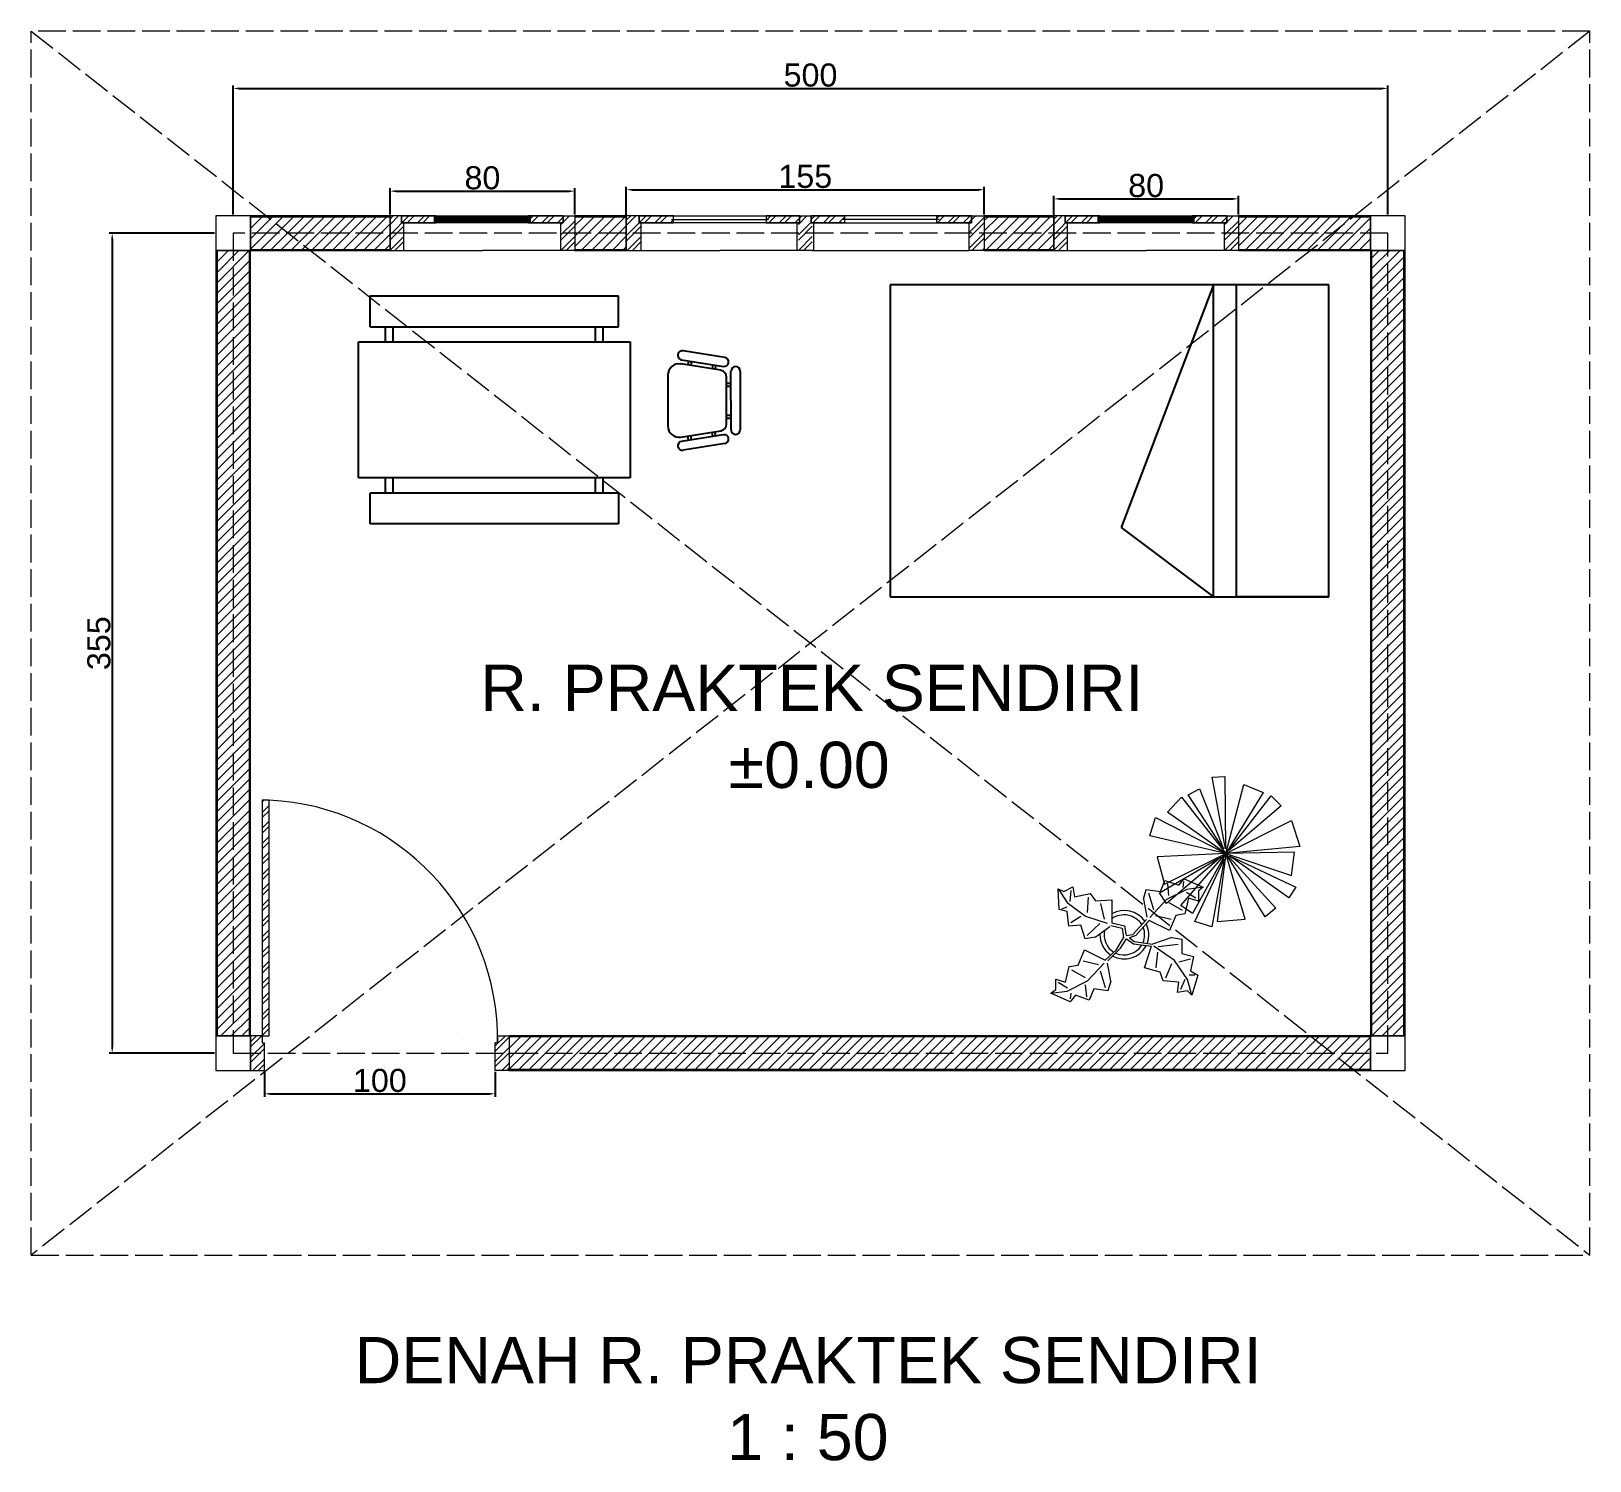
# Model space of a CAD drawing. Header units: centimetres. Extents: x 5797 to 6472, y 2471 to 3090.
import ezdxf

# ---------------------------------------------------------------- set-up
doc = ezdxf.new("R2010")
doc.units = ezdxf.units.CM
doc.linetypes.add('ACAD_ISO02W100', pattern=[15, 12, -3])
doc.layers.get('Defpoints').update_dxf_attribs({"color": 250})
for name, color, linetype, lineweight in [('arsir', 210, 'Continuous', 15), ('dinding', 90, 'Continuous', 15), ('garis as', 50, 'ACAD_ISO02W100', 15), ('Garis atap', 52, 'ACAD_ISO02W100', 15), ('kolom', 240, 'Continuous', 15), ('kusen', 10, 'Continuous', 15), ('landscape', 96, 'Continuous', 5), ('Vegetación-h', 64, 'Continuous', 0), ('Vegetación-t', 34, 'Continuous', 0)]:
    doc.layers.add(name, color=color, linetype=linetype, lineweight=lineweight)
doc.styles.get("Standard").update_dxf_attribs({"font": 'arial.ttf'})
doc.dimstyles.new('ISO-25', dxfattribs={"dimtxt": 2.5, "dimasz": 2.5, "dimexe": 1.25, "dimexo": 0.625, "dimtad": 1, "dimtxsty": 'Standard', "dimcen": 2.5, "dimadec": 0, "dimazin": 0, "dimtfac": 1, "dimtmove": 0, "dimatfit": 3, "dimfxl": 1, "dimarcsym": 0})
pattern_1 = [(45, (811.756, 170.9907), (-3.367596, 3.367596), []), (45, (814.001, 170.9907), (-3.367596, 3.367596), [])]

# ---------------------------------------------------------------- blocks, each defined once
blk = doc.blocks.new('*D1')
at = {"color": 0, "lineweight": -2, "transparency": 16777216}
for p, q in [((5884.7, 3011.1), (5884.7, 3066.94)), ((5887.2, 3065.69), (6382.2, 3065.69)), ((6384.7, 3011.1), (6384.7, 3066.94))]:
    blk.add_line(p, q, dxfattribs=at)
at = {"color": 0, "transparency": 16777216}
for points in [[(5887.2, 3066.11), (5887.2, 3065.28), (5884.7, 3065.69)], [(6382.2, 3066.11), (6382.2, 3065.28), (6384.7, 3065.69)]]:
    blk.add_solid(points, dxfattribs=at)
at = {"layer": 'Defpoints', "color": 0, "transparency": 16777216}
for p in [(6384.7, 3065.69), (5884.7, 3010.48), (6384.7, 3010.48)]:
    blk.add_point(p, dxfattribs=at)
at = {"color": 0, "transparency": 16777216, "insert": (6134.7, 3071.42), "char_height": 10, "attachment_point": 5}
blk.add_mtext('500', dxfattribs=at)
blk = doc.blocks.new('*D2')
at = {"color": 0, "lineweight": -2, "transparency": 16777216}
for p, q in [((5952.62, 3011.1), (5952.62, 3022.45)), ((5955.12, 3021.2), (6030.12, 3021.2)), ((6032.62, 3011.1), (6032.62, 3022.45))]:
    blk.add_line(p, q, dxfattribs=at)
at = {"color": 0, "transparency": 16777216}
for points in [[(5955.12, 3021.62), (5955.12, 3020.78), (5952.62, 3021.2)], [(6030.12, 3021.62), (6030.12, 3020.78), (6032.62, 3021.2)]]:
    blk.add_solid(points, dxfattribs=at)
at = {"layer": 'Defpoints', "color": 0, "transparency": 16777216}
for p in [(6032.62, 3021.2), (5952.62, 3010.48), (6032.62, 3010.48)]:
    blk.add_point(p, dxfattribs=at)
at = {"color": 0, "transparency": 16777216, "insert": (5992.62, 3026.93), "char_height": 10, "attachment_point": 5}
blk.add_mtext('80', dxfattribs=at)
blk = doc.blocks.new('*D3')
at = {"color": 0, "lineweight": -2, "transparency": 16777216}
for p, q in [((6054.94, 3010.6), (6054.94, 3023.07)), ((6057.44, 3021.82), (6207.44, 3021.82)), ((6209.94, 3011.1), (6209.94, 3023.07))]:
    blk.add_line(p, q, dxfattribs=at)
at = {"color": 0, "transparency": 16777216}
for points in [[(6057.44, 3022.24), (6057.44, 3021.41), (6054.94, 3021.82)], [(6207.44, 3022.24), (6207.44, 3021.41), (6209.94, 3021.82)]]:
    blk.add_solid(points, dxfattribs=at)
at = {"layer": 'Defpoints', "color": 0, "transparency": 16777216}
for p in [(6209.94, 3021.82), (6054.94, 3009.98), (6209.94, 3010.48)]:
    blk.add_point(p, dxfattribs=at)
at = {"color": 0, "transparency": 16777216, "insert": (6132.44, 3027.55), "char_height": 10, "attachment_point": 5}
blk.add_mtext('155', dxfattribs=at)
blk = doc.blocks.new('*D4')
at = {"color": 0, "lineweight": -2, "transparency": 16777216}
for p, q in [((6240.05, 3010.6), (6240.05, 3019.11)), ((6242.55, 3017.86), (6317.55, 3017.86)), ((6320.05, 3011.1), (6320.05, 3019.11))]:
    blk.add_line(p, q, dxfattribs=at)
at = {"color": 0, "transparency": 16777216}
for points in [[(6242.55, 3018.28), (6242.55, 3017.44), (6240.05, 3017.86)], [(6317.55, 3018.28), (6317.55, 3017.44), (6320.05, 3017.86)]]:
    blk.add_solid(points, dxfattribs=at)
at = {"layer": 'Defpoints', "color": 0, "transparency": 16777216}
for p in [(6320.05, 3017.86), (6240.05, 3009.98), (6320.05, 3010.48)]:
    blk.add_point(p, dxfattribs=at)
at = {"color": 0, "transparency": 16777216, "insert": (6280.05, 3023.59), "char_height": 10, "attachment_point": 5}
blk.add_mtext('80', dxfattribs=at)
blk = doc.blocks.new('*D5')
at = {"color": 0, "lineweight": -2, "transparency": 16777216}
for p, q in [((5898.2, 2639.85), (5898.2, 2629.1)), ((5998.2, 2639.85), (5998.2, 2629.1)), ((5900.7, 2630.35), (5995.7, 2630.35))]:
    blk.add_line(p, q, dxfattribs=at)
at = {"color": 0, "transparency": 16777216}
for points in [[(5900.7, 2630.77), (5900.7, 2629.94), (5898.2, 2630.35)], [(5995.7, 2630.77), (5995.7, 2629.94), (5998.2, 2630.35)]]:
    blk.add_solid(points, dxfattribs=at)
at = {"layer": 'Defpoints', "color": 0, "transparency": 16777216}
for p in [(5898.2, 2640.48), (5998.2, 2640.48), (5998.2, 2630.35)]:
    blk.add_point(p, dxfattribs=at)
at = {"color": 0, "transparency": 16777216, "insert": (5948.2, 2636.08), "char_height": 10, "attachment_point": 5}
blk.add_mtext('100', dxfattribs=at)
blk = doc.blocks.new('MOF6')
at = {"color": 0, "linetype": 'ByBlock'}
for p, q in [((-0.203, 0), (0.203, 0)), ((-0.297, -0.105), (-0.343, -0.394)), ((0.203, -0.062), (-0.203, -0.063)), ((0.163, -0.094), (-0.162, -0.094)), ((-0.12, -0.094), (-0.12, -0.063)), ((-0.1, -0.094), (-0.1, -0.063)), ((0.101, -0.094), (0.101, -0.063)), ((0.121, -0.094), (0.121, -0.063)), ((0.298, -0.105), (0.344, -0.394)), ((-0.282, -0.404), (-0.236, -0.115)), ((-0.209, -0.133), (-0.253, -0.41)), ((-0.247, -0.188), (-0.218, -0.193)), ((-0.244, -0.169), (-0.215, -0.173)), ((0.253, -0.409), (0.209, -0.133)), ((0.244, -0.169), (0.215, -0.173)), ((0.248, -0.188), (0.218, -0.193)), ((0.282, -0.404), (0.236, -0.115)), ((-0.274, -0.356), (-0.245, -0.361)), ((-0.271, -0.336), (-0.242, -0.341)), ((0.271, -0.336), (0.242, -0.341)), ((0.274, -0.356), (0.246, -0.361)), ((-0.175, -0.5), (0.176, -0.5))]:
    blk.add_line(p, q, dxfattribs=at)
for centre, radius, start, end in [((0.203, -0.031), 0.0313, 270.0574, 90.0574), ((-0.267, -0.11), 0.0312, 350.9374, 170.9374), ((-0.203, -0.031), 0.0313, 90.0574, 270.0574), ((-0.162, -0.141), 0.0469, 90.0574, 170.9471), ((0.163, -0.14), 0.0469, 9.1676, 90.0574), ((0.267, -0.11), 0.0312, 9.0626, 189.0626), ((-0.313, -0.399), 0.0313, 170.9374, 350.9374), ((-0.175, -0.422), 0.0781, 170.9471, 270.0574), ((0.176, -0.422), 0.0781, 270.0574, 9.1676), ((0.313, -0.399), 0.0313, 189.0626, 9.0626)]:
    blk.add_arc(centre, radius, start, end, dxfattribs=at)
blk = doc.blocks.new('EUPLS010')
at = {"color": 0, "linetype": 'ByBlock'}
for p, q in [((0.076, 1.51), (1.724, 1.51)), ((0.076, 1.306), (0.076, 1.51)), ((1.724, 1.306), (1.724, 1.51)), ((0.076, 1.306), (1.724, 1.306)), ((0.178, 1.205), (0.178, 1.306)), ((0.229, 1.205), (0.229, 1.306)), ((1.571, 1.205), (1.571, 1.306)), ((1.622, 1.205), (1.622, 1.306)), ((0, 0.305), (0, 1.205)), ((0, 1.205), (1.8, 1.205)), ((1.8, 1.205), (1.8, 0.305)), ((1.8, 0.305), (0, 0.305)), ((0.178, 0.203), (0.178, 0.305)), ((0.229, 0.203), (0.229, 0.305)), ((1.571, 0.203), (1.571, 0.305)), ((1.622, 0.203), (1.622, 0.305)), ((1.724, 0.203), (0.076, 0.203)), ((0.076, 0), (0.076, 0.203)), ((1.724, 0.203), (1.724, 0)), ((1.724, 0), (0.076, 0))]:
    blk.add_line(p, q, dxfattribs=at)
blk = doc.blocks.new('oio')
at = {"layer": 'landscape'}
for p, q in [((115.905, 65.748), (116.165, 65.759)), ((116.165, 65.759), (116.178, 64.289)), ((115.415, 65.387), (115.647, 65.51)), ((115.647, 65.51), (116.14, 64.285)), ((116.178, 64.289), (115.905, 65.748)), ((116.183, 64.192), (116.555, 65.601)), ((116.943, 65.439), (116.183, 64.192)), ((116.555, 65.601), (116.943, 65.439)), ((114.996, 65.038), (115.285, 65.343)), ((115.285, 65.343), (116.183, 64.192)), ((116.14, 64.285), (115.415, 65.387)), ((116.247, 64.252), (117.109, 65.365)), ((117.316, 65.165), (116.247, 64.252)), ((117.109, 65.365), (117.316, 65.165)), ((114.634, 64.555), (114.752, 64.926)), ((114.752, 64.926), (116.183, 64.192)), ((116.183, 64.192), (114.996, 65.038)), ((116.183, 64.192), (117.522, 64.863)), ((117.522, 64.863), (117.694, 64.338)), ((116.183, 64.192), (114.634, 64.555)), ((116.183, 64.192), (114.788, 64.125)), ((114.938, 63.567), (116.183, 64.192)), ((115.269, 63.132), (116.183, 64.192)), ((116.183, 64.192), (115.509, 62.969)), ((116.183, 64.192), (116.006, 62.806)), ((117.694, 64.338), (116.183, 64.192)), ((117.582, 64.219), (116.183, 64.192)), ((116.987, 62.901), (116.183, 64.192)), ((116.183, 64.192), (117.202, 63.081)), ((116.581, 62.857), (116.183, 64.192)), ((116.183, 64.192), (117.526, 63.745)), ((117.526, 63.745), (117.582, 64.219)), ((114.788, 64.125), (114.938, 63.567)), ((114.835, 63.392), (116.092, 64.126)), ((116.092, 64.126), (114.975, 63.173)), ((115.554, 62.81), (116.149, 64.081)), ((116.149, 64.081), (115.898, 62.701)), ((116.263, 64.146), (117.609, 63.508)), ((117.466, 63.291), (116.263, 64.146)), ((114.975, 63.173), (114.835, 63.392)), ((117.609, 63.508), (117.466, 63.291)), ((115.509, 62.969), (115.269, 63.132)), ((117.202, 63.081), (116.987, 62.901)), ((115.898, 62.701), (115.554, 62.81)), ((116.006, 62.806), (116.581, 62.857))]:
    blk.add_line(p, q, dxfattribs=at)
blk = doc.blocks.new('ar56')
at = {"layer": 'Vegetación-h', "linetype": 'Continuous'}
for p, q in [((-0.4041, 0.2674), (-0.348, 0.295)), ((-0.348, 0.295), (-0.3373, 0.2334)), ((0.1897, 0.2673), (0.217, 0.3348)), ((0.217, 0.3348), (0.3021, 0.305)), ((0.2321, 0.3149), (0.2397, 0.2424)), ((0.3021, 0.305), (0.3345, 0.3451)), ((0.332, 0.3276), (0.3271, 0.2926)), ((0.3345, 0.3451), (0.4521, 0.2929)), ((0.4521, 0.2929), (0.3521, 0.2802)), ((0.4521, 0.2929), (0.4222, 0.2703)), ((-0.4375, 0.2844), (-0.4041, 0.2674)), ((-0.4375, 0.2844), (-0.3823, 0.2002)), ((-0.4329, 0.1558), (-0.4375, 0.2844)), ((-0.3823, 0.2002), (-0.2711, 0.1155)), ((-0.3654, 0.2056), (-0.3593, 0.2727)), ((-0.3373, 0.2334), (-0.2421, 0.255)), ((-0.2534, 0.2327), (-0.2597, 0.1378)), ((-0.2421, 0.255), (-0.2089, 0.21)), ((-0.2089, 0.21), (-0.1082, 0.2149)), ((-0.1538, 0.0978), (-0.1755, 0.193)), ((-0.1082, 0.2149), (-0.1093, 0.0751)), ((0.0848, 0.2195), (0.1021, 0.2796)), ((0.0848, 0.2195), (0.105, 0.1096)), ((0.1021, 0.2796), (0.1897, 0.2673)), ((0.1172, 0.2596), (0.1474, 0.1572)), ((0.2273, 0.2174), (0.1246, 0.1076)), ((0.3521, 0.2802), (0.2273, 0.2174)), ((0.3249, 0.1501), (0.2423, 0.1974)), ((0.3623, 0.2252), (0.34, 0.1301)), ((0.3497, 0.2626), (0.4073, 0.2278)), ((0.4223, 0.2078), (0.3623, 0.2252)), ((0.4222, 0.2703), (0.4223, 0.2078)), ((-0.3827, 0.1443), (-0.4329, 0.1558)), ((-0.4161, 0.1613), (-0.3825, 0.1722)), ((-0.3722, 0.0547), (-0.3827, 0.1443)), ((-0.3608, 0.077), (-0.299, 0.1157)), ((-0.2711, 0.1155), (-0.1373, 0.0722)), ((0.16, 0.1197), (0.2551, 0.0974)), ((0.285, 0.12), (0.2452, 0.0274)), ((0.34, 0.1301), (0.285, 0.12)), ((-0.2995, 0.0598), (-0.3722, 0.0547)), ((-0.2722, -0.0243), (-0.2995, 0.0598)), ((-0.2608, -0.002), (-0.182, 0.0701)), ((-0.2106, -0.0136), (-0.1206, 0.0528)), ((-0.115, 0.0584), (-0.0458, 0.0424)), ((-0.1093, 0.0751), (-0.0305, 0.0554)), ((-0.0458, 0.0424), (-0.0381, -0.0163)), ((-0.0458, 0.0424), (-0.0458, 0.0424)), ((-0.0305, 0.0554), (-0.0203, -0.0033)), ((-0.0203, -0.0033), (0.0203, 0.0033)), ((0.0203, 0.0033), (0.1034, 0.0954)), ((0.1201, 0.0896), (0.0381, -0.0033)), ((0.2452, 0.0274), (0.1201, 0.0896)), ((-0.3156, -0.1841), (-0.2758, -0.0915)), ((-0.2758, -0.0915), (-0.1507, -0.1537)), ((-0.2106, -0.0136), (-0.2722, -0.0243)), ((-0.083, -0.0929), (-0.1507, -0.1537)), ((-0.134, -0.1594), (-0.0559, -0.0815)), ((-0.083, -0.0929), (-0.0381, -0.0163)), ((-0.0559, -0.0815), (-0.0178, -0.0228)), ((-0.0178, -0.0228), (0.0236, -0.0548)), ((0.0381, -0.0033), (0, -0.0163)), ((0, -0.0163), (0.028, -0.0391)), ((0.0236, -0.0548), (0.1353, -0.0691)), ((0.028, -0.0391), (0.1399, -0.0554)), ((0.0911, -0.2016), (0.1353, -0.0691)), ((0.259, -0.016), (0.1399, -0.0554)), ((0.2767, -0.1574), (0.148, -0.0694)), ((0.1764, -0.0711), (0.2974, -0.0567)), ((0.259, -0.016), (0.3209, -0.0249)), ((0.3209, -0.0249), (0.3209, -0.1132)), ((-0.3706, -0.1942), (-0.3156, -0.1841)), ((-0.1906, -0.1838), (-0.2857, -0.1615)), ((-0.2579, -0.2814), (-0.1551, -0.1728)), ((-0.1154, -0.2836), (-0.1356, -0.1737)), ((0.1706, -0.1044), (0.1618, -0.2016)), ((0.2236, -0.2635), (0.259, -0.1751)), ((0.3562, -0.2723), (0.2767, -0.1574)), ((0.3739, -0.1486), (0.3032, -0.1663)), ((0.3209, -0.1132), (0.3916, -0.1309)), ((0.3916, -0.1309), (0.3739, -0.2193)), ((-0.4529, -0.2719), (-0.3929, -0.2892)), ((-0.4528, -0.3344), (-0.4529, -0.2719)), ((-0.3929, -0.2892), (-0.3706, -0.1942)), ((-0.3827, -0.3442), (-0.2579, -0.2814)), ((-0.3555, -0.2141), (-0.2729, -0.2615)), ((-0.1478, -0.3237), (-0.178, -0.2212)), ((-0.1154, -0.2836), (-0.1327, -0.3436)), ((0.1883, -0.2281), (0.0911, -0.2016)), ((0.206, -0.2812), (0.1883, -0.2281)), ((0.3032, -0.29), (0.206, -0.2812)), ((0.3386, -0.2723), (0.312, -0.3342)), ((0.3827, -0.3696), (0.3562, -0.2723)), ((0.4004, -0.2458), (0.3651, -0.2458)), ((0.3739, -0.2193), (0.4181, -0.2458)), ((0.4181, -0.2458), (0.3827, -0.3696)), ((-0.4827, -0.3569), (-0.4528, -0.3344)), ((-0.4827, -0.3569), (-0.3827, -0.3442)), ((-0.3651, -0.4092), (-0.4827, -0.3569)), ((-0.3803, -0.3267), (-0.4379, -0.2918)), ((-0.3327, -0.3691), (-0.3651, -0.4092)), ((-0.3626, -0.3917), (-0.3577, -0.3567)), ((-0.2476, -0.3989), (-0.3327, -0.3691)), ((-0.2627, -0.3789), (-0.2703, -0.3065)), ((-0.2203, -0.3313), (-0.2476, -0.3989)), ((-0.1327, -0.3436), (-0.2203, -0.3313)), ((0.2944, -0.3519), (0.3032, -0.29)), ((0.3562, -0.3431), (0.2944, -0.3519)), ((0.3827, -0.3696), (0.3562, -0.3431))]:
    blk.add_line(p, q, dxfattribs=at)
at = {"layer": 'Vegetación-t', "linetype": 'Continuous'}
for centre, radius, start, end in [((-0.0325, -0.0025), 0.1532, 34.37569, 120.1028), ((-0.034, -0.0077), 0.1312, 33.82192, 124.9414), ((-0.0317, 0.0017), 0.15, 178.6147, 235.1169), ((-0.0317, 0.0017), 0.125, 168.1647, 238.6725), ((-0.0392, 0.0017), 0.1319, 338.4094, 20.03007), ((-0.035, 0.0009), 0.1532, 341.2017, 26.09184), ((-0.0331, 0.0071), 0.1537, 242.5812, 331.2714), ((-0.0353, 0.0097), 0.1322, 247.3711, 327.472)]:
    blk.add_arc(centre, radius, start, end, dxfattribs=at)
blk = doc.blocks.new('A$C78CD5067')
for p, q in [((0, 1.9), (0, 0)), ((1.35, 1.9), (0, 1.9)), ((1.35, 0), (1.35, 1.9)), ((1.35, 1.9), (1.35, 1.5)), ((1.35, 1.5), (0, 1.5)), ((0, 1.4), (1.05, 1)), ((0, 1.4), (1.05, 1)), ((1.35, 1.4), (0, 1.4)), ((1.35, 1.4), (0, 1.4)), ((1.05, 1), (1.35, 1.4)), ((1.05, 1), (1.35, 1.4)), ((0, 0), (1.35, 0))]:
    blk.add_line(p, q)
blk = doc.blocks.new('*D11')
at = {"color": 0, "lineweight": -2, "transparency": 16777216}
for p, q in [((5876.57, 3002.98), (5831.03, 3002.98)), ((5832.28, 3000.48), (5832.28, 2650.48)), ((5876.57, 2647.98), (5831.03, 2647.98))]:
    blk.add_line(p, q, dxfattribs=at)
at = {"color": 0, "transparency": 16777216}
for points in [[(5831.86, 3000.48), (5832.7, 3000.48), (5832.28, 3002.98)], [(5831.86, 2650.48), (5832.7, 2650.48), (5832.28, 2647.98)]]:
    blk.add_solid(points, dxfattribs=at)
at = {"layer": 'Defpoints', "color": 0, "transparency": 16777216}
for p in [(5877.2, 3002.98), (5832.28, 2647.98), (5877.2, 2647.98)]:
    blk.add_point(p, dxfattribs=at)
at = {"color": 0, "transparency": 16777216, "insert": (5826.55, 2825.48), "char_height": 10, "attachment_point": 5, "rotation": 90}
blk.add_mtext('355', dxfattribs=at)

msp = doc.modelspace()

# ---------------------------------------------------------------- hatches: boundary and pattern name
at = {"layer": 'arsir'}
h = msp.add_hatch(dxfattribs=at)
h.set_pattern_fill('ANSI31', color=256)
h.paths.add_polyline_path([(5891.698, 2995.477), (5877.698, 2995.477), (5877.698, 2655.477), (5891.698, 2655.477)])
h.paths.add_polyline_path([(6377.198, 2654.977), (6004.198, 2654.977), (6004.198, 2640.977), (6377.198, 2640.977)])
h.paths.add_polyline_path([(6391.698, 2995.477), (6377.698, 2995.477), (6377.698, 2655.477), (6391.698, 2655.477)])
h.paths.add_polyline_path([(6377.198, 3009.977), (6320.048, 3009.977), (6320.048, 2995.977), (6377.198, 2995.977)])
h.paths.add_polyline_path([(6240.048, 3009.977), (6209.937, 3009.977), (6209.937, 2995.977), (6240.048, 2995.977)])
h.paths.add_polyline_path([(6054.937, 3009.977), (6032.624, 3009.977), (6032.624, 2995.977), (6054.937, 2995.977)])
h.paths.add_polyline_path([(5952.624, 3009.977), (5892.198, 3009.977), (5892.198, 2995.977), (5952.624, 2995.977)])
h = msp.add_hatch(dxfattribs=at)
h.set_pattern_fill('ANSI32', color=256, scale=0.5)
h.set_pattern_definition([(45, (804.3714, 170.9907), (-3.367596, 3.367596), []), (45, (806.6164, 170.9907), (-3.367596, 3.367596), [])])
h.paths.add_polyline_path([(5958.624, 3007.477), (5957.624, 3007.477), (5957.624, 3010.477), (5952.624, 3010.477), (5952.624, 2995.477), (5958.624, 2995.477)])
h.paths.add_polyline_path([(5972.624, 3010.477), (5957.624, 3010.477), (5957.624, 3007.477), (5972.624, 3007.477)])
h.paths.add_polyline_path([(6027.624, 3010.477), (6012.624, 3010.477), (6012.624, 3007.477), (6027.624, 3007.477)])
h.paths.add_polyline_path([(6032.624, 3010.477), (6027.624, 3010.477), (6027.624, 3007.477), (6026.624, 3007.477), (6026.624, 2995.477), (6032.624, 2995.477)])
h = msp.add_hatch(dxfattribs=at)
h.set_pattern_fill('ANSI32', color=256, scale=0.5)
h.set_pattern_definition([(45, (907.185, 170.9907), (-3.367596, 3.367596), []), (45, (909.43, 170.9907), (-3.367596, 3.367596), [])])
h.paths.add_polyline_path([(6061.437, 3007.477), (6060.437, 3007.477), (6060.437, 3010.477), (6054.937, 3010.477), (6054.937, 2995.477), (6061.437, 2995.477)])
h.paths.add_polyline_path([(6075.437, 3010.477), (6060.437, 3010.477), (6060.437, 3007.477), (6075.437, 3007.477)])
h.paths.add_polyline_path([(6130.437, 3010.477), (6115.437, 3010.477), (6115.437, 3007.477), (6130.437, 3007.477)])
h.paths.add_polyline_path([(6134.437, 3007.477), (6134.437, 3010.477), (6130.437, 3010.477), (6130.437, 3007.477), (6129.437, 3007.477), (6129.437, 2995.477), (6135.437, 2995.477), (6135.437, 3007.477)])
h = msp.add_hatch(dxfattribs=at)
h.set_pattern_fill('ANSI32', color=256, scale=0.5)
h.set_pattern_definition(pattern_1)
h.paths.add_polyline_path([(6149.437, 3007.477), (6149.437, 3010.477), (6134.937, 3010.477), (6134.937, 3007.477)])
h.paths.add_polyline_path([(6209.937, 3010.477), (6204.437, 3010.477), (6204.437, 3007.477), (6203.437, 3007.477), (6203.437, 2995.477), (6209.937, 2995.477)])
h = msp.add_hatch(dxfattribs=at)
h.set_pattern_fill('ANSI32', color=256, scale=0.5)
h.set_pattern_definition(pattern_1)
h.paths.add_polyline_path([(6204.437, 3007.477), (6204.437, 3010.477), (6189.437, 3010.477), (6189.437, 3007.477)])
h = msp.add_hatch(dxfattribs=at)
h.set_pattern_fill('ANSI32', color=256, scale=0.5)
h.set_pattern_definition([(45, (1091.7955, 170.9907), (-3.367596, 3.367596), []), (45, (1094.0406, 170.9907), (-3.367596, 3.367596), [])])
h.paths.add_polyline_path([(6246.048, 3007.477), (6245.048, 3007.477), (6245.048, 3010.477), (6240.048, 3010.477), (6240.048, 2995.477), (6246.048, 2995.477)])
h.paths.add_polyline_path([(6260.048, 3010.477), (6245.048, 3010.477), (6245.048, 3007.477), (6260.048, 3007.477)])
h.paths.add_polyline_path([(6315.048, 3010.477), (6300.048, 3010.477), (6300.048, 3007.477), (6315.048, 3007.477)])
h.paths.add_polyline_path([(6320.048, 3010.477), (6315.048, 3010.477), (6315.048, 3007.477), (6314.048, 3007.477), (6314.048, 2995.477), (6320.048, 2995.477)])
h = msp.add_hatch(dxfattribs=at)
h.set_pattern_fill('ANSI32', color=256, scale=0.5)
h.set_pattern_definition([(45, (331.1037, -119.8387), (-3.367596, 3.367596), []), (45, (333.349, -119.8387), (-3.367596, 3.367596), [])])
h.paths.add_polyline_path([(5892.198, 2640.477), (5898.198, 2640.477), (5898.198, 2652.477), (5897.198, 2652.477), (5897.198, 2655.477), (5892.198, 2655.477)])
h.paths.add_polyline_path([(5900.198, 2757.477), (5897.198, 2757.477), (5897.198, 2655.477), (5900.198, 2655.477)])
h.paths.add_polyline_path([(5998.198, 2640.477), (6004.198, 2640.477), (6004.198, 2655.477), (5999.198, 2655.477), (5999.198, 2652.477), (5998.198, 2652.477)])

# ---------------------------------------------------------------- linework, layer by layer
at = {"layer": 'arsir', "color": 4, "lineweight": 200}
for p, q in [((5971.623, 3008.977), (6013.623, 3008.977)), ((6259.047, 3008.977), (6301.047, 3008.977))]:
    msp.add_line(p, q, dxfattribs=at)
at = {"layer": 'arsir'}
for p, q in [((6012.624, 3008.977), (6012.624, 3008.977)), ((6115.437, 3008.977), (6115.437, 3008.977)), ((6300.048, 3008.977), (6300.048, 3008.977)), ((5984.198, 2653.977), (5984.198, 2653.977))]:
    msp.add_line(p, q, dxfattribs=at)
at = {"layer": 'arsir', "color": 4, "lineweight": 15}
for p, q in [((6074.437, 3008.977), (6116.437, 3008.977)), ((6190.438, 3008.977), (6148.438, 3008.977))]:
    msp.add_line(p, q, dxfattribs=at)
at = {"layer": 'arsir'}
msp.add_arc((5895.607, 2653.977), 103.602, 359.170413, 87.460218, dxfattribs=at)
at = {"layer": 'dinding'}
for points in [[(5892.198, 3010.477), (5892.198, 2995.477), (5952.624, 2995.477), (5952.624, 3010.477)], [(5892.198, 3010.477), (5892.198, 2995.477), (5952.624, 2995.477), (5952.624, 3010.477)], [(5892.198, 3009.977), (5892.198, 2995.977), (5952.624, 2995.977), (5952.624, 3009.977)], [(6032.624, 3010.477), (6032.624, 2995.477), (6054.937, 2995.477), (6054.937, 3010.477)], [(6032.624, 3010.477), (6032.624, 2995.477), (6054.937, 2995.477), (6054.937, 3010.477)], [(6032.624, 3009.977), (6032.624, 2995.977), (6054.937, 2995.977), (6054.937, 3009.977)], [(6209.937, 3010.477), (6209.937, 2995.477), (6240.048, 2995.477), (6240.048, 3010.477)], [(6209.937, 3010.477), (6209.937, 2995.477), (6240.048, 2995.477), (6240.048, 3010.477)], [(6209.937, 3009.977), (6209.937, 2995.977), (6240.048, 2995.977), (6240.048, 3009.977)], [(6320.048, 3010.477), (6320.048, 2995.477), (6377.198, 2995.477), (6377.198, 3010.477)], [(6320.048, 3010.477), (6320.048, 2995.477), (6377.198, 2995.477), (6377.198, 3010.477)], [(6320.048, 3009.977), (6320.048, 2995.977), (6377.198, 2995.977), (6377.198, 3009.977)], [(5877.198, 2655.477), (5892.198, 2655.477), (5892.198, 2995.477), (5877.198, 2995.477)], [(5877.198, 2655.477), (5892.198, 2655.477), (5892.198, 2995.477), (5877.198, 2995.477)], [(5877.698, 2655.477), (5891.698, 2655.477), (5891.698, 2995.477), (5877.698, 2995.477)], [(6377.198, 2655.477), (6392.198, 2655.477), (6392.198, 2995.477), (6377.198, 2995.477)], [(6377.198, 2655.477), (6392.198, 2655.477), (6392.198, 2995.477), (6377.198, 2995.477)], [(6377.698, 2655.477), (6391.698, 2655.477), (6391.698, 2995.477), (6377.698, 2995.477)], [(6004.198, 2655.477), (6004.198, 2640.477), (6377.198, 2640.477), (6377.198, 2655.477)], [(6004.198, 2655.477), (6004.198, 2640.477), (6377.198, 2640.477), (6377.198, 2655.477)], [(6004.198, 2654.977), (6004.198, 2640.977), (6377.198, 2640.977), (6377.198, 2654.977)]]:
    msp.add_lwpolyline(points, close=True, dxfattribs=at)
at = {"layer": 'garis as'}
msp.add_lwpolyline([(5884.698, 2647.977), (6384.698, 2647.977), (6384.698, 3002.977), (5884.698, 3002.977)], close=True, dxfattribs=at)
at = {"layer": 'Garis atap'}
for p, q in [((5797.198, 2560.477), (5797.198, 3090.477)), ((6472.198, 3090.477), (5797.198, 3090.477)), ((6472.198, 2560.477), (6472.198, 3090.477)), ((5797.198, 2560.477), (6472.198, 2560.477))]:
    msp.add_line(p, q, dxfattribs=at)
for points in [[(5797.198, 3090.477), (6472.198, 2560.477)], [(6472.198, 3090.477), (5797.198, 2560.477)]]:
    msp.add_lwpolyline(points, dxfattribs=at)
at = {"layer": 'kolom'}
for points in [[(5877.198, 2995.477), (5892.198, 2995.477), (5892.198, 3010.477), (5877.198, 3010.477)], [(6377.198, 2995.477), (6392.198, 2995.477), (6392.198, 3010.477), (6377.198, 3010.477)], [(5877.198, 2640.477), (5892.198, 2640.477), (5892.198, 2655.477), (5877.198, 2655.477)], [(6377.198, 2640.477), (6392.198, 2640.477), (6392.198, 2655.477), (6377.198, 2655.477)]]:
    msp.add_lwpolyline(points, close=True, dxfattribs=at)
at = {"layer": 'kusen'}
for p, q in [((5952.624, 2995.477), (5992.624, 2995.477)), ((6032.624, 2995.477), (5992.624, 2995.477)), ((6055.437, 2995.477), (6095.437, 2995.477)), ((6129.437, 2995.477), (6095.437, 2995.477)), ((6135.437, 2995.477), (6203.437, 2995.477)), ((6240.048, 2995.477), (6280.048, 2995.477)), ((6320.048, 2995.477), (6280.048, 2995.477))]:
    msp.add_line(p, q, dxfattribs=at)
for points in [[(5957.624, 3010.477), (5952.624, 3010.477), (5952.624, 2995.477), (5958.624, 2995.477), (5958.624, 3007.477)], [(5957.624, 3010.477), (5957.624, 3007.477), (5958.624, 3007.477)], [(5957.624, 3010.477), (6027.624, 3010.477), (6027.624, 3007.477), (5957.624, 3007.477), (5957.624, 3010.477)], [(6027.624, 3010.477), (6032.624, 3010.477), (6032.624, 2995.477), (6026.624, 2995.477), (6026.624, 3007.477)], [(6027.624, 3010.477), (6027.624, 3007.477), (6026.624, 3007.477)], [(6060.437, 3010.477), (6054.937, 3010.477), (6054.937, 2995.477), (6061.437, 2995.477), (6061.437, 3007.477)], [(6060.437, 3010.477), (6060.437, 3007.477), (6061.437, 3007.477)], [(6060.437, 3010.477), (6129.937, 3010.477), (6129.937, 3007.477), (6060.437, 3007.477), (6060.437, 3010.477)], [(6135.937, 3007.477), (6135.937, 2995.477), (6128.937, 2995.477), (6128.937, 3007.477)], [(6129.937, 3010.477), (6129.937, 3007.477), (6129.437, 3007.477)], [(6129.937, 3010.477), (6134.937, 3010.477)], [(6134.937, 3010.477), (6134.937, 3007.477), (6135.437, 3007.477)], [(6204.437, 3010.477), (6134.937, 3010.477), (6134.937, 3007.477), (6204.437, 3007.477), (6204.437, 3010.477)], [(6204.437, 3010.477), (6209.937, 3010.477), (6209.937, 2995.477), (6203.437, 2995.477), (6203.437, 3007.477)], [(6245.048, 3010.477), (6240.048, 3010.477), (6240.048, 2995.477), (6246.048, 2995.477), (6246.048, 3007.477)], [(6245.048, 3010.477), (6245.048, 3007.477), (6246.048, 3007.477)], [(6245.048, 3010.477), (6315.048, 3010.477), (6315.048, 3007.477), (6245.048, 3007.477), (6245.048, 3010.477)], [(6315.048, 3010.477), (6320.048, 3010.477), (6320.048, 2995.477), (6314.048, 2995.477), (6314.048, 3007.477)], [(6315.048, 3010.477), (6315.048, 3007.477), (6314.048, 3007.477)], [(5897.198, 2655.477), (5892.198, 2655.477), (5892.198, 2640.477), (5898.198, 2640.477), (5898.198, 2652.477)], [(5897.198, 2655.477), (5897.198, 2652.477), (5898.198, 2652.477)], [(5999.198, 2655.477), (6004.198, 2655.477), (6004.198, 2640.477), (5998.198, 2640.477), (5998.198, 2652.477)], [(5999.198, 2655.477), (5999.198, 2652.477), (5998.198, 2652.477)]]:
    msp.add_lwpolyline(points, dxfattribs=at)
for points in [[(5957.624, 3007.477), (5972.624, 3007.477), (5972.624, 3010.477), (5957.624, 3010.477)], [(6012.624, 3007.477), (6027.624, 3007.477), (6027.624, 3010.477), (6012.624, 3010.477)], [(6060.437, 3007.477), (6075.437, 3007.477), (6075.437, 3010.477), (6060.437, 3010.477)], [(6115.437, 3007.477), (6129.937, 3007.477), (6129.937, 3010.477), (6115.437, 3010.477)], [(6149.437, 3007.477), (6134.937, 3007.477), (6134.937, 3010.477), (6149.437, 3010.477)], [(6204.437, 3007.477), (6189.437, 3007.477), (6189.437, 3010.477), (6204.437, 3010.477)], [(6245.048, 3007.477), (6260.048, 3007.477), (6260.048, 3010.477), (6245.048, 3010.477)], [(6300.048, 3007.477), (6315.048, 3007.477), (6315.048, 3010.477), (6300.048, 3010.477)], [(5900.198, 2655.477), (5900.198, 2757.477), (5897.198, 2757.477), (5897.198, 2655.477)]]:
    msp.add_lwpolyline(points, close=True, dxfattribs=at)

# ---------------------------------------------------------------- block references
at = {"rotation": 270}
for name, p, xscale, yscale, zscale in [('A$C78CD5067', (6169.211, 2980.615), 100, 100, 100), ('MOF6', (6104.21, 2930.551), 62.64912773382005, 62.64912773382005, 62.64912773382005)]:
    msp.add_blockref(name, p, dxfattribs=dict(at, xscale=xscale, yscale=yscale, zscale=zscale))
for name, p, xscale, yscale, zscale in [('EUPLS010', (5939.016, 2877.198), 65.3064463877113, 65.3064463877113, 65.3064463877113), ('oio', (3845.553, 1370.267), 21.25059966693574, 21.25059966693574, 21.25059966693574), ('ar56', (6272.873, 2699.114), 70.55100607767733, 70.55100607767733, 70.55100607767733)]:
    msp.add_blockref(name, p, dxfattribs=dict(xscale=xscale, yscale=yscale, zscale=zscale))

# ---------------------------------------------------------------- texts
at = {"char_height": 20, "attachment_point": 1}
for s, width, insert in [('\\pi16.796;R. PRAKTEK SENDIRI\\P\\pi124.39;±0.00', 316.10166, (5974.897, 2816.145)), ('\\pi30.044;DENAH R. PRAKTEK SENDIRI\\P\\pi191.34;1 : 50', 448.20437, (5907.257, 2525.061))]:
    msp.add_mtext_dynamic_manual_height_columns(s, width=width, gutter_width=12.5, heights=[0], dxfattribs=dict(at, insert=insert))

# ---------------------------------------------------------------- dimensions: what is measured, and where the dimension line sits
for base, p1, p2, picture, middle in [((6384.698, 3065.693), (5884.698, 3010.477), (6384.698, 3010.477), '*D1', (6134.698, 3071.423)), ((6032.624, 3021.201), (5952.624, 3010.477), (6032.624, 3010.477), '*D2', (5992.624, 3026.932)), ((6209.937, 3021.822), (6054.937, 3009.977), (6209.937, 3010.477), '*D3', (6132.437, 3027.553)), ((6320.048, 3017.861), (6240.048, 3009.977), (6320.048, 3010.477), '*D4', (6280.048, 3023.591)), ((5998.198, 2630.353), (5898.198, 2640.477), (5998.198, 2640.477), '*D5', (5948.198, 2636.084))]:
    dim = msp.add_linear_dim(base=base, p1=p1, p2=p2, dimstyle='ISO-25', override={"dimtxt": 10})
    dim.commit()
    dim.dimension.update_dxf_attribs({"geometry": picture, "text_midpoint": middle})
dim = msp.add_linear_dim(base=(5832.28, 2647.977), p1=(5877.198, 3002.977), p2=(5877.198, 2647.977), angle=90, dimstyle='ISO-25', override={"dimtxt": 10})
dim.commit()
dim.dimension.update_dxf_attribs({"geometry": '*D11', "text_midpoint": (5826.546, 2825.477)})

doc.saveas('drawing.dxf')
